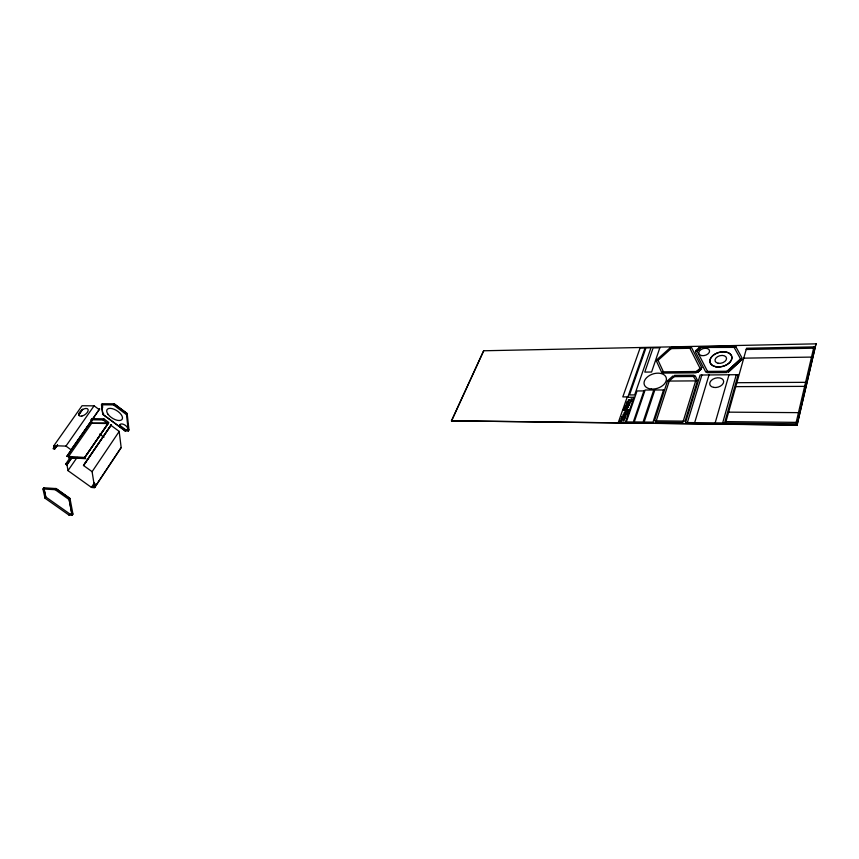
<?xml version="1.0" encoding="UTF-8"?>
<svg xmlns="http://www.w3.org/2000/svg" width="859" height="859" viewBox="0 0 859 859"><rect width="100%" height="100%" fill="white"/><g stroke="black" fill="none" stroke-linecap="round" stroke-linejoin="round"><path stroke-width="1.29" d="M797.055 425.141L816.018 343.718L797.055 425.141L451.469 420.835L483.681 350.773L816.05 343.847M722.655 422.961L736.281 374.707M715.171 422.864L728.99 374.782M694.684 422.628L709.019 374.953M728.604 371.872L741.865 359.62L728.604 371.872L727.208 371.249L707.515 371.389L707.129 372.666L726.843 372.538L727.197 371.185L740.565 358.998L742.219 358.343L735.83 346.671L734.112 347.39L735.852 346.735M687.372 422.553L701.9 375.018M695.661 380.891L682.83 422.499L655.825 422.177L669.236 381.052L674.154 376.639L674.562 375.372L693.868 375.2L693.471 376.478L697.036 382.244L685.074 421.157L654.472 420.824L667.486 381.063L695.661 380.891L697.411 380.236L695.21 375.823L693.471 376.478L674.154 376.639L672.844 376.017L667.926 380.43L669.236 381.052M697.905 372.183L701.395 368.941L697.905 372.183L696.542 371.496L663.438 371.84L663.019 373.096L696.166 372.838L696.542 371.496L701.792 367.673M695.79 350.526L697.111 351.106L700.944 346.778L734.466 346.145L734.112 347.39L699.258 347.487L695.811 350.59L697.132 351.17L707.537 371.453L705.787 372.108L695.403 351.75L697.132 351.17L700.579 348.078L700.944 346.778M689.874 348.292L690.249 347.004L671.555 347.401L671.18 348.679L669.88 348.035L656.791 359.749L658.048 360.34L671.158 348.614L689.874 348.292L691.559 347.584L701.803 367.738M451.523 420.953L483.681 350.773M121.108 447.56L94.576 487.525L91.376 487.364L67.979 470.625L77.149 457.385M94.329 482.93L91.387 487.407L94.64 487.579L121.173 447.614L119.165 431.39L110.822 425.226L83.452 465.46L92.149 471.688M43.809 487.891L45.795 497.039L44.958 498.156L68.945 515.056L72.156 515.282L72.951 514.101L69.987 498.435L55.91 488.449L55.105 489.684L42.95 488.964L45.022 498.156M128.313 431.003L128.957 429.887L127.175 413.566L114.118 403.794L102.221 403.741L101.48 404.804L102.779 414.382L125.156 430.939L128.313 431.003L126.488 414.586M68.945 515.056L69.729 513.875L45.774 496.974L43.777 487.783L55.889 488.556L69.89 498.488L69.117 499.627L72.081 515.228M125.156 430.939L125.865 429.822L129.022 429.94M119.229 431.39L92.085 471.688L94.64 487.579M83.548 465.481L111.423 424.711L83.548 465.481L84.107 465.009M91.065 419.772L103.059 419.933L103.799 418.795L108.663 422.392L84.697 457.482L108.578 422.993L107.923 423.476M84.762 457.536L108.524 422.95M92.439 422.134L68.28 456.934L69.085 457.954L85.567 458.556L84.805 457.471L66.852 456.322L99.623 408.959L71.029 449.794L65.928 446.057M113.388 404.868L114.118 403.794L127.175 413.566L126.52 414.639L113.388 404.868L101.48 404.804M72.113 457.267L66.905 464.805L65.552 464.268L66.959 464.794L68.044 470.625M66.959 464.794L72.167 457.256M125.189 430.831L102.876 414.328L103.563 413.329M69.085 457.954L85.61 458.491M65.552 464.268L70.019 457.761M43.025 489.018L43.777 487.783M91.172 419.772L91.924 418.687M66.862 456.365L90.249 422.714L91.634 423.262M57.478 444.887L54.439 449.203L53.075 448.656L54.6 446.497M78.792 414.693L82.604 409.303M57.564 444.962L54.514 449.268L53.752 445.703L65.939 446.111L94.093 405.802L99.021 409.496L99.623 408.959L98.989 409.432M78.867 414.757L82.668 409.367M53.827 445.757L82.045 405.738L94.103 405.856M741.875 359.685L740.565 358.998L727.197 371.185L728.582 371.807M696.563 371.56L700.053 368.328L701.395 368.941L700.074 368.393L689.863 348.228M108.578 422.993L91.623 423.219L91.344 420.921M111.477 424.754L110.908 425.248L111.423 424.711M663.438 371.84L661.763 372.548L656.351 360.92L658.037 360.275L656.77 359.685M746.181 349.495L813.591 348.185M743.754 358.16L811.508 357.086M736.861 382.706L805.581 382.33M735.766 386.636L804.636 386.367M728.604 412.148L798.473 412.642M725.952 421.608L796.186 422.381M451.469 420.835L797.023 425.001M91.859 418.634L103.81 418.848M69.676 513.886L72.951 514.101M699.258 347.487L700.579 348.078M55.094 489.641L69.182 499.627L72.156 515.282M99.612 434.063L103.96 437.21M119.498 425.108L125.876 429.876M103.016 419.944L107.88 423.53L91.591 423.272L91.237 420.942M734.091 347.326L740.587 359.073M658.037 360.275L663.459 371.904M102.221 403.741L102.704 407.338M101.587 404.804L102.876 414.328M631.365 401.174C629.593 403.719 629.26 399.381 631.365 401.174M632.342 399.242C630.57 401.776 630.238 397.449 632.342 399.242M627.392 410.237C628.767 412.492 629.808 407.961 627.392 410.237M628.648 403.268C630.012 405.502 631.043 401.003 628.648 403.268M627.177 413.995C625.373 416.572 625.062 412.159 627.177 413.995M628.434 406.994C626.64 409.55 626.318 405.18 628.434 406.994M629.668 400.058C627.897 402.592 627.564 398.265 629.668 400.058M628.165 412.03C626.372 414.607 626.05 410.205 628.165 412.03M629.411 405.051C627.628 407.596 627.295 403.236 629.411 405.051M624.418 416.121C625.792 418.397 626.855 413.834 624.418 416.121M624.536 414.8C622.614 417.56 622.281 412.835 624.536 414.8M625.771 407.757C623.988 410.312 623.666 405.942 625.771 407.757M625.696 409.099C627.059 411.354 628.101 406.822 625.696 409.099M626.952 402.141C628.316 404.364 629.346 399.875 626.952 402.141M624.192 419.911C622.388 422.51 622.077 418.054 624.192 419.911M625.47 412.857C623.677 415.423 623.355 411.021 625.47 412.857M626.748 405.824C624.965 408.369 624.643 404.02 626.748 405.824M625.191 417.936C623.387 420.523 623.076 416.089 625.191 417.936M626.458 410.892C624.665 413.458 624.343 409.067 626.458 410.892M627.725 403.891C625.943 406.447 625.62 402.098 627.725 403.891M621.723 416.937C623.086 419.213 624.149 414.65 621.723 416.937M623.043 409.85C624.396 412.095 625.449 407.574 623.043 409.85M621.486 420.727C619.683 423.315 619.371 418.87 621.486 420.727M622.485 418.752C620.681 421.339 620.37 416.905 622.485 418.752M813.903 346.896L795.853 423.798L725.565 422.993L746.535 348.239L813.903 346.896M738.128 374.696L724.556 422.982L685.536 422.531L700.106 375.029L738.128 374.696M663.556 389.965L653.001 422.145L644.132 422.048L654.837 389.986L663.556 389.965M653.774 389.986L643.058 422.037L634.264 421.93L645.13 390.007L653.774 389.986M659.841 347.788L651.594 372.022L644.787 372.097L653.108 347.927L659.841 347.788M643.917 390.931L633.319 422.016L626.34 421.941L637.045 390.942L643.917 390.931M650.961 347.831L634.661 394.925L629.529 394.925L645.957 347.927L650.961 347.831M633.974 397.287L625.331 422.274L618.405 422.188L627.134 397.287L633.974 397.287M645.055 347.938L627.918 396.901L622.807 396.89L640.073 348.045L645.055 347.938M95.188 484.122L93.008 487.493L95.22 484.165M71.544 449.236L70.986 449.729L71.544 449.236M713.561 387.388A7.13 4.682 -15.1 0 0 723.665 381.332A7.13 4.682 -15.1 0 0 712.852 379.238A7.13 4.682 -15.1 0 0 713.561 387.388M716.009 366.707A11.231 7.216 -15.2 0 0 731.879 357.183A11.231 7.216 -15.2 0 0 714.795 354.155A11.231 7.216 -15.2 0 0 716.009 366.707M716.019 366.772A11.231 7.216 -15.2 0 0 731.9 357.247A11.231 7.216 -15.2 0 0 714.817 354.219A11.231 7.216 -15.2 0 0 716.019 366.772M701.717 355.594A5.53 3.522 -15.9 0 0 709.566 350.912A5.53 3.522 -15.9 0 0 701.234 349.43A5.53 3.522 -15.9 0 0 701.717 355.594M718.178 363.25A5.895 3.79 -15.2 0 0 726.531 358.267A5.895 3.79 -15.2 0 0 717.576 356.657A5.895 3.79 -15.2 0 0 718.178 363.25M651.229 389.03A11.511 7.516 -17.7 0 0 666.283 377.949A11.511 7.516 -17.7 0 0 648.169 376.36A11.511 7.516 -17.7 0 0 651.229 389.03M81.83 416.089A5.476 2.781 -35.1 0 0 88.133 409.593A5.476 2.781 -35.1 0 0 80.381 411.289A5.476 2.781 -35.1 0 0 81.83 416.089M108.073 414.328A8.966 4.381 32.7 0 0 121.742 419.75A8.966 4.381 32.7 0 0 114.011 409.217A8.966 4.381 32.7 0 0 108.073 414.328M120.55 426.816A4.435 2.158 32.3 0 0 127.325 429.511A4.435 2.158 32.3 0 0 123.513 424.335A4.435 2.158 32.3 0 0 120.55 426.816"/></g></svg>
